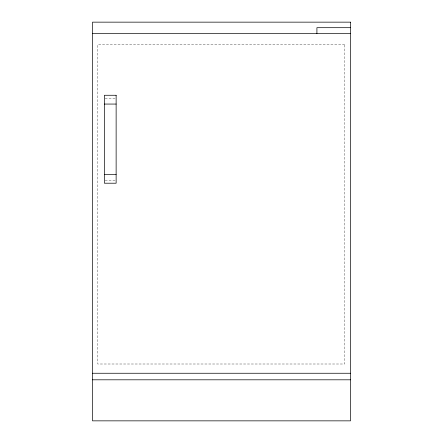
<?xml version="1.0" encoding="UTF-8"?>
<svg xmlns="http://www.w3.org/2000/svg" width="443" height="443" viewBox="0 0 443 443"><rect width="100%" height="100%" fill="white"/><g stroke="black" fill="none" stroke-linecap="round" stroke-linejoin="round"><path stroke-width="0.33" stroke-dasharray="2.21 1.66" d="M105.096 98.202L115.446 98.202M105.096 180.284L115.446 180.284M344.626 44.522L97.765 44.522L97.765 364.002L344.626 364.002L344.626 44.522"/><path stroke-width="0.66" d="M350.491 27.688L316.917 27.688L316.917 33.552M92.509 33.552L350.491 33.552M104.41 104.061L116.132 104.061M104.41 174.42L116.132 174.42M92.509 373.255L350.491 373.255M92.509 379.806L350.491 379.806M350.491 22.15L92.509 22.15L92.509 420.85L350.491 420.85L350.491 22.15M116.132 95.267L104.41 95.267L104.41 183.214L116.132 183.214L116.132 95.267"/></g></svg>
